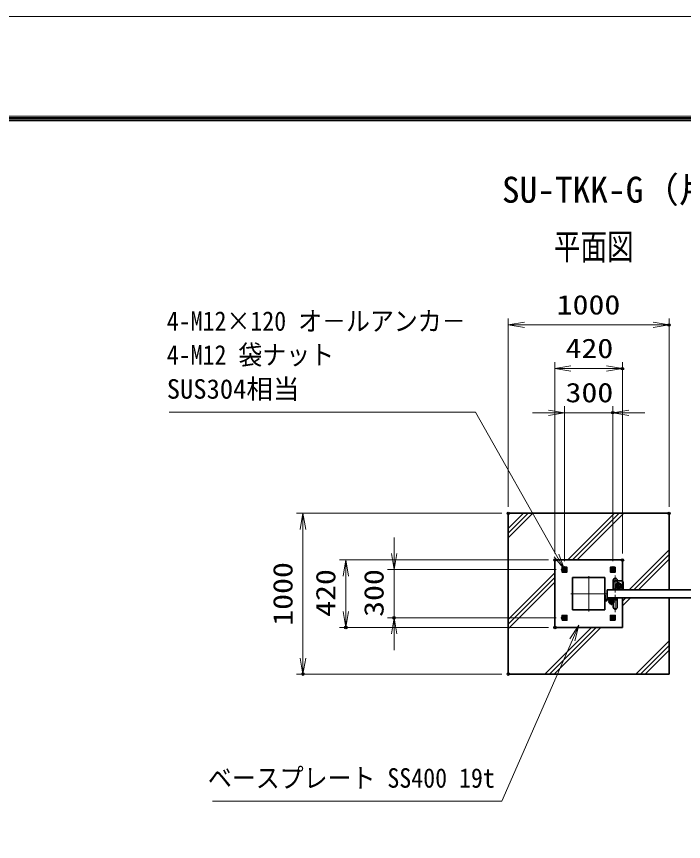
# Model space of a CAD drawing. Units: millimetres at full size. Extents: x -11880 to 11880, y -8400 to 8400.
# Drawn here: x -1279 to 2868, y 3271 to 8400 of the extents above; entities that cross this region are included whole.
import ezdxf
from ezdxf.enums import TextEntityAlignment as Align

# ---------------------------------------------------------------- set-up
doc = ezdxf.new("R2010")
doc.units = ezdxf.units.MM
doc.header["$LTSCALE"] = 30
doc.header["$PDMODE"] = 32
doc.header["$PDSIZE"] = 15
for name, pattern in [('DASHED', [7.5, 6, -1.5]), ('USER1', [9, 6, -0.75, 1.5, -0.75]), ('USER2', [18, 12, -1.5, 3, -1.5])]:
    doc.linetypes.add(name, pattern=pattern)
for name, color, linetype, lineweight in [('0-0_D-TTL', 7, 'Continuous', 18), ('0-1_外形線', 7, 'Continuous', 35), ('0-2_0', 7, 'Continuous', 18), ('0-3_寸法線', 4, 'Continuous', 18), ('0-5_細線', 2, 'Continuous', 35), ('0-6_隠れ線', 140, 'DASHED', 18), ('0-7_軸線', 200, 'USER2', 15), ('0-E_AM_0N', 7, 'Continuous', 50), ('0-F_AM_7N', 6, 'USER1', 18), ('1-1_ハッチング', 253, 'Continuous', 13), ('1-5_AM_4N', 4, 'Continuous', 25)]:
    doc.layers.add(name, color=color, linetype=linetype, lineweight=lineweight)
for name, color, linetype in [('0-4_Defpoints', 7, 'Continuous'), ('0-9_文字3', 254, 'Continuous'), ('0-C_文字', 254, 'Continuous')]:
    doc.layers.add(name, color=color, linetype=linetype)
doc.styles.add('ＭＳ ゴシック', font='')
doc.styles.get('ＭＳ ゴシック').set_extended_font_data('MS Gothic')

# ---------------------------------------------------------------- blocks, each defined once
blk = doc.blocks.new('A$C4093506B')
at = {"layer": '0-1_外形線'}
for p, q in [((-373.3, 0), (376.7, 0)), ((-373.3, -1755), (-373.3, 0)), ((376.7, -1755), (376.7, 0))]:
    blk.add_line(p, q, dxfattribs=at)
blk.add_arc((1.7, -1755), 375, 180, 0, dxfattribs=at)
at = {"layer": '0-7_軸線', "linetype": 'USER1'}
blk.add_line((1.7, 532.5), (1.7, -2662.5), dxfattribs=at)
blk = doc.blocks.new('A$C031A601E')
at = {"layer": '0-1_外形線'}
for p, q in [((-914.7, 739.2), (-914.7, -610.8)), ((-614.7, -910.8), (585.3, -910.8))]:
    blk.add_line(p, q, dxfattribs=at)
blk.add_lwpolyline([(885.3, -610.8), (885.3, 739.2), (-914.7, 739.2)], dxfattribs=at)
for centre, start, end in [((-614.7, -610.8), 180, 270), ((585.3, -610.8), 270, 0)]:
    blk.add_arc(centre, 300, start, end, dxfattribs=at)
at = {"layer": '0-5_細線'}
blk.add_circle((-14.7, -10.8), 525, dxfattribs=at)
at = {"layer": '0-6_隠れ線', "linetype": 'Continuous'}
blk.add_line((-914.7, 589.2), (885.3, 589.2), dxfattribs=at)
at = {"layer": '0-6_隠れ線'}
for radius in [420, 315, 285]:
    blk.add_circle((-14.7, -10.8), radius, dxfattribs=at)
at = {"layer": '0-7_軸線'}
for q in [(-14.7, 645.4), (-670.9, -10.8), (641.6, -10.8), (-14.7, -667.1)]:
    blk.add_line((-14.7, -10.8), q, dxfattribs=at)
blk = doc.blocks.new('_Open')
at = {"layer": '0-2_0', "color": 4}
blk.add_line((-30, 5), (0, 0), dxfattribs=at)
blk.add_lwpolyline([(-30, -5), (0, 0), (-30, 0)], dxfattribs=at)
blk = doc.blocks.new('S53')
at = {"layer": '0-3_寸法線'}
for points in [[(11070942.2, 80416200.5), (11124908.6, 80416200.5), (11138067.8, 80446281.8), (11139270.2, 80449030.3)], [(11138525.9, 80446081.4), (11139270.2, 80449030.3), (11137609.7, 80446482.2)]]:
    blk.add_lwpolyline(points, dxfattribs=at)
at = {"layer": '0-3_寸法線', "color": 254, "style": 'ＭＳ ゴシック', "width": 0.9}
blk.add_text('ベースプレート SS400 19t', height=3637, dxfattribs=at).set_placement((11070078.2, 80417601.1), align=Align.BOTTOM_LEFT)
blk = doc.blocks.new('S54')
at = {"layer": '0-3_寸法線'}
for points in [[(11062844.8, 80488760.8), (11120008, 80488760.8), (11135130.1, 80461982.2), (11136605.2, 80459369.9)], [(11134694.7, 80461736.3), (11136605.2, 80459369.9), (11135565.4, 80462228)]]:
    blk.add_lwpolyline(points, dxfattribs=at)
at = {"layer": '0-3_寸法線', "color": 254, "style": 'ＭＳ ゴシック', "width": 0.9}
for s, p in [('4-M12×120 オ－ルアンカ－', (11062412.8, 80502823)), ('4-M12 袋ナット', (11062412.8, 80496523))]:
    blk.add_text(s, height=3637, dxfattribs=at).set_placement(p, align=Align.BOTTOM_LEFT)
at = {"layer": '0-3_寸法線', "color": 254, "style": 'ＭＳ ゴシック'}
blk.add_text('SUS304相当', height=3637, dxfattribs=at).set_placement((11062412.8, 80490161.4), align=Align.BOTTOM_LEFT)
blk = doc.blocks.new('U18')
at = {"layer": '0-E_AM_0N'}
blk.add_lwpolyline([(4230, 4344.1), (4500, 4188.2), (4770, 4344.1), (4770, 4655.9), (4500, 4811.8), (4230, 4655.9)], close=True, dxfattribs=at)
for radius in [270, 151.6]:
    blk.add_circle((4500, 4500), radius, dxfattribs=at)
at = {"layer": '0-F_AM_7N'}
for p, q in [((4500, 4842.9), (4500, 4157.1)), ((4157.1, 4500), (4842.9, 4500))]:
    blk.add_line(p, q, dxfattribs=at)
at = {"layer": '1-5_AM_4N'}
blk.add_arc((4500, 4500), 180, 260, 170, dxfattribs=at)
blk = doc.blocks.new('U19')
at = {"layer": '0-E_AM_0N'}
blk.add_lwpolyline([(-4230, 4344.1), (-4500, 4188.2), (-4770, 4344.1), (-4770, 4655.9), (-4500, 4811.8), (-4230, 4655.9)], close=True, dxfattribs=at)
for radius in [270, 151.6]:
    blk.add_circle((-4500, 4500), radius, dxfattribs=at)
at = {"layer": '0-F_AM_7N'}
for p, q in [((-4500, 4842.9), (-4500, 4157.1)), ((-4157.1, 4500), (-4842.9, 4500))]:
    blk.add_line(p, q, dxfattribs=at)
at = {"layer": '1-5_AM_4N'}
blk.add_arc((-4500, 4500), 180, 10, 280, dxfattribs=at)
blk = doc.blocks.new('U20')
at = {"layer": '0-E_AM_0N'}
blk.add_lwpolyline([(4230, -4344.1), (4500, -4188.2), (4770, -4344.1), (4770, -4655.9), (4500, -4811.8), (4230, -4655.9)], close=True, dxfattribs=at)
for radius in [270, 151.6]:
    blk.add_circle((4500, -4500), radius, dxfattribs=at)
at = {"layer": '0-F_AM_7N'}
for p, q in [((4157.1, -4500), (4842.9, -4500)), ((4500, -4842.9), (4500, -4157.1))]:
    blk.add_line(p, q, dxfattribs=at)
at = {"layer": '1-5_AM_4N'}
blk.add_arc((4500, -4500), 180, 190, 100, dxfattribs=at)
blk = doc.blocks.new('U21')
at = {"layer": '0-E_AM_0N'}
blk.add_lwpolyline([(-4230, -4344.1), (-4500, -4188.2), (-4770, -4344.1), (-4770, -4655.9), (-4500, -4811.8), (-4230, -4655.9)], close=True, dxfattribs=at)
for radius in [270, 151.6]:
    blk.add_circle((-4500, -4500), radius, dxfattribs=at)
at = {"layer": '0-F_AM_7N'}
for p, q in [((-4157.1, -4500), (-4842.9, -4500)), ((-4500, -4842.9), (-4500, -4157.1))]:
    blk.add_line(p, q, dxfattribs=at)
at = {"layer": '1-5_AM_4N'}
blk.add_arc((-4500, -4500), 180, 80, 350, dxfattribs=at)
blk = doc.blocks.new('A$C67A600EB')
at = {"layer": '0-1_外形線'}
blk.add_lwpolyline([(6300, 750), (6300, 6300), (-6300, 6300), (-6300, -6300), (6300, -6300), (6300, -750)], dxfattribs=at)
for points in [[(-4950, 4950), (-4050, 4950), (-4050, 4050), (-4950, 4050)], [(4950, 4950), (4050, 4950), (4050, 4050), (4950, 4050)], [(-3000, -3000), (3000, -3000), (3000, 3000), (-3000, 3000)], [(-4950, -4950), (-4050, -4950), (-4050, -4050), (-4950, -4050)], [(4950, -4950), (4050, -4950), (4050, -4050), (4950, -4050)]]:
    blk.add_lwpolyline(points, close=True, dxfattribs=at)
at = {"layer": '0-5_細線'}
for p, q in [((3000, -1200), (3000, -300)), ((3000, -300), (3090, -300)), ((3090, -300), (3090, -1044.1)), ((4980, -1020), (3180, -1020)), ((3335.9, -1110), (4980, -1110)), ((3480, -750), (3480, -870)), ((3480, -750), (4980, -750)), ((3480, -870), (4980, -870)), ((3810, -1530), (3810, -1200)), ((3810, -1200), (4650, -1200)), ((3855, -870), (3855, -1020)), ((3855, -1020), (4605, -1020)), ((4028.8, -1350), (4431.2, -1350)), ((4050, -1200), (4050, -1020)), ((4410, -1200), (4410, -1020)), ((4605, -1020), (4605, -870)), ((4650, -1200), (4650, -1530)), ((4980, -870), (4980, -750)), ((4980, -1020), (5129.9, -1057)), ((5106.6, -1143.9), (4980, -1110)), ((5129.9, -1057), (5106.6, -1143.9))]:
    blk.add_line(p, q, dxfattribs=at)
blk.add_circle((3180, -1200), 180, dxfattribs=at)
blk.add_circle((3180, -1200), 180, dxfattribs=at)
for radius, start, end in [(420, 180, 0), (270, 138.18969, 41.81031)]:
    blk.add_arc((4230, -1530), radius, start, end, dxfattribs=at)
at = {"layer": '0-6_隠れ線'}
for centre in [(-4500, 4500), (4500, 4500), (-4500, -4500), (4500, -4500)]:
    blk.add_circle(centre, 300, dxfattribs=at)
at = {"layer": '0-7_軸線'}
for p, q in [((0, -3300), (0, 3300)), ((-3300, 0), (3300, 0)), ((3180, -1200), (2910.5, -1200)), ((3180, -1200), (3180, -930.5)), ((3180, -1200), (3180, -1469.5)), ((3180, -1200), (3449.5, -1200)), ((4230, -1530), (3633.6, -1530)), ((4230, -1530), (4230, -933.6)), ((4230, -1530), (4230, -2126.4)), ((4230, -1530), (4826.4, -1530))]:
    blk.add_line(p, q, dxfattribs=at)
at = {"layer": '0-E_AM_0N'}
for name in ['U19', 'U18', 'U21', 'U20']:
    blk.add_blockref(name, (0, 0), dxfattribs=at)

msp = doc.modelspace()

# ---------------------------------------------------------------- linework, layer by layer
at = {"layer": '0-0_D-TTL'}
for points in [[(-11880, -8400), (11880, -8400), (11880, 8400), (-11880, 8400)], [(-11116.29, 7779.43), (11116.29, 7779.43), (11116.29, -7777.71), (-11116.29, -7777.71)], [(-11109.21, 7772.36), (11109.21, 7772.36), (11109.21, -7770.64), (-11109.21, -7770.64)], [(-11102.14, 7765.29), (11102.14, 7765.29), (11102.14, -7763.57), (-11102.14, -7763.57)], [(-11095.07, 7758.21), (11095.07, 7758.21), (11095.07, -7756.5), (-11095.07, -7756.5)], [(-11088, 7751.14), (11088, 7751.14), (11088, -7749.43), (-11088, -7749.43)]]:
    msp.add_lwpolyline(points, close=True, dxfattribs=at)
at = {"layer": '0-1_外形線'}
msp.add_lwpolyline([(2778.88, 4786.26), (2778.88, 4311.26), (1778.88, 4311.26), (1778.88, 5311.26), (2778.88, 5311.26), (2778.88, 4836.26)], dxfattribs=at)
msp.add_lwpolyline([(2393.88, 4836.26), (4393.88, 4836.26), (4393.88, 4786.26), (2393.88, 4786.26)], close=True, dxfattribs=at)
msp.add_circle((2463.88, 4861.26), 12.5, dxfattribs=at)
at = {"layer": '0-3_寸法線'}
for p, q in [((1778.88, 5351.26), (1778.88, 6522.2)), ((2778.88, 5351.26), (2778.88, 6522.2)), ((1778.88, 6482.2), (2778.88, 6482.2)), ((2068.88, 5061.26), (2068.88, 6251.26)), ((2068.88, 6211.26), (2488.88, 6211.26)), ((2488.88, 5061.26), (2488.88, 6251.26)), ((2128.88, 5012.69), (2128.88, 5976.35)), ((2428.88, 5012.69), (2428.88, 5976.35)), ((2028.88, 5936.35), (1928.88, 5936.35)), ((2128.88, 5936.35), (2428.88, 5936.35)), ((2528.88, 5936.35), (2628.88, 5936.35)), ((1738.88, 5311.26), (462.66, 5311.26)), ((502.66, 5311.26), (502.66, 4311.26)), ((1068.82, 5061.26), (1068.82, 5161.26)), ((2028.88, 5021.26), (728.82, 5021.26)), ((768.82, 5021.26), (768.82, 4601.26)), ((2077.45, 4961.26), (1028.82, 4961.26)), ((1068.82, 4961.26), (1068.82, 4661.26)), ((2077.45, 4661.26), (1028.82, 4661.26)), ((2028.88, 4601.26), (728.82, 4601.26)), ((1068.82, 4561.26), (1068.82, 4461.26)), ((1738.88, 4311.26), (462.66, 4311.26))]:
    msp.add_line(p, q, dxfattribs=at)
at = {"layer": '0-4_Defpoints'}
for p in [(2778.88, 6482.2), (2488.88, 6211.26), (2428.88, 5936.35), (1778.88, 5311.26), (1778.88, 5311.26), (2778.88, 5311.26), (2068.88, 5021.26), (2068.88, 5021.26), (2488.88, 5021.26), (2128.88, 4972.69), (2428.88, 4972.69), (2117.45, 4961.26), (1068.82, 4661.26), (2117.45, 4661.26), (768.82, 4601.26), (2068.88, 4601.26), (502.66, 4311.26), (1778.88, 4311.26)]:
    msp.add_point(p, dxfattribs=at)
at = {"layer": '0-7_軸線'}
for p, q in [((2463.88, 4861.26), (2463.88, 4875.01)), ((2471.88, 4861.26), (2458.13, 4861.26)), ((2463.88, 4861.26), (2463.88, 4847.51)), ((2471.88, 4861.26), (2485.63, 4861.26))]:
    msp.add_line(p, q, dxfattribs=at)
at = {"layer": '1-1_ハッチング'}
for p, q in [((1778.88, 5215.91), (1874.23, 5311.26)), ((1778.88, 5186.91), (1903.23, 5311.26)), ((1778.88, 5157.91), (1932.23, 5311.26)), ((2149.91, 5021.26), (2439.91, 5311.26)), ((2178.91, 5021.26), (2468.91, 5311.26)), ((2207.91, 5021.26), (2497.91, 5311.26)), ((2530.6, 4836.26), (2778.88, 5084.54)), ((2559.6, 4836.26), (2778.88, 5055.54)), ((2588.6, 4836.26), (2778.88, 5026.54)), ((1778.88, 4650.23), (2068.88, 4940.23)), ((1778.88, 4621.23), (2068.88, 4911.23)), ((1778.88, 4592.23), (2068.88, 4882.23)), ((2488.88, 4765.54), (2509.6, 4786.26)), ((2488.88, 4736.54), (2538.6, 4786.26)), ((2005.6, 4311.26), (2295.6, 4601.26)), ((2034.6, 4311.26), (2324.6, 4601.26)), ((2063.6, 4311.26), (2353.6, 4601.26)), ((2571.29, 4311.26), (2778.88, 4518.85)), ((2600.29, 4311.26), (2778.88, 4489.85)), ((2629.29, 4311.26), (2778.88, 4460.85))]:
    msp.add_line(p, q, dxfattribs=at)

# ---------------------------------------------------------------- block references
at = {"layer": '0-1_外形線', "xscale": 0.03333333, "yscale": 0.03333333}
for name, p in [('A$C67A600EB', (2278.88, 4811.26)), ('A$C4093506B', (2443.82, 4786.26))]:
    msp.add_blockref(name, p, dxfattribs=at)
at = {"layer": '0-1_外形線', "yscale": 0.03333333, "rotation": 180}
for name, p, xscale in [('A$C4093506B', (2443.82, 4836.26), -0.03333333), ('A$C031A601E', (2463.39, 4860.9), 0.03333333)]:
    msp.add_blockref(name, p, dxfattribs=dict(at, xscale=xscale))
at = {"layer": '0-3_寸法線'}
for name, p, xscale, yscale in [('S54', (-369091.3, -2677017.73), 0.03333333, 0.03333333), ('_Open', (2778.88, 6482.2), 3.333333, 3.333333), ('_Open', (2488.88, 6211.26), 3.333333, 3.333333), ('_Open', (2128.88, 5936.35), 3.333333, 3.333333), ('S53', (-369091.3, -2677017.73), 0.03333333, 0.03333333)]:
    msp.add_blockref(name, p, dxfattribs=dict(at, xscale=xscale, yscale=yscale))
at = {"layer": '0-3_寸法線', "xscale": 3.333333, "yscale": 3.333333}
for p, rotation in [((1778.88, 6482.2), 180), ((2068.88, 6211.26), 180), ((2428.88, 5936.35), 180), ((502.66, 5311.26), 90), ((1068.82, 4961.26), 270), ((768.82, 5021.26), 90), ((768.82, 4601.26), 270), ((1068.82, 4661.26), 90), ((502.66, 4311.26), 270)]:
    msp.add_blockref('_Open', p, dxfattribs=dict(at, rotation=rotation))

# ---------------------------------------------------------------- texts
at = {"layer": '0-3_寸法線', "color": 254, "style": 'ＭＳ ゴシック', "width": 1.2}
for s, p in [('1000', (2079.68, 6510.88)), ('420', (2134.88, 6239.95)), ('300', (2134.88, 5965.03))]:
    msp.add_text(s, height=121.2, dxfattribs=at).set_placement(p, align=Align.BOTTOM_LEFT)
for s, p in [('1000', (473.97, 4612.06)), ('420', (740.14, 4667.26)), ('300', (1040.14, 4667.26))]:
    msp.add_text(s, height=121.2, rotation=90, dxfattribs=at).set_placement(p, align=Align.BOTTOM_LEFT)
at = {"layer": '0-9_文字3', "style": 'ＭＳ ゴシック'}
msp.add_text('SU-TKK-G（片開） H1800×W2000', height=161.6, dxfattribs=at).set_placement((1739.49, 7193.77), align=Align.BOTTOM_LEFT)
at = {"layer": '0-C_文字', "style": 'ＭＳ ゴシック', "width": 0.75}
msp.add_text('平面図', height=161.7, dxfattribs=at).set_placement((2062.38, 6839.65), align=Align.BOTTOM_LEFT)

doc.saveas('drawing.dxf')
